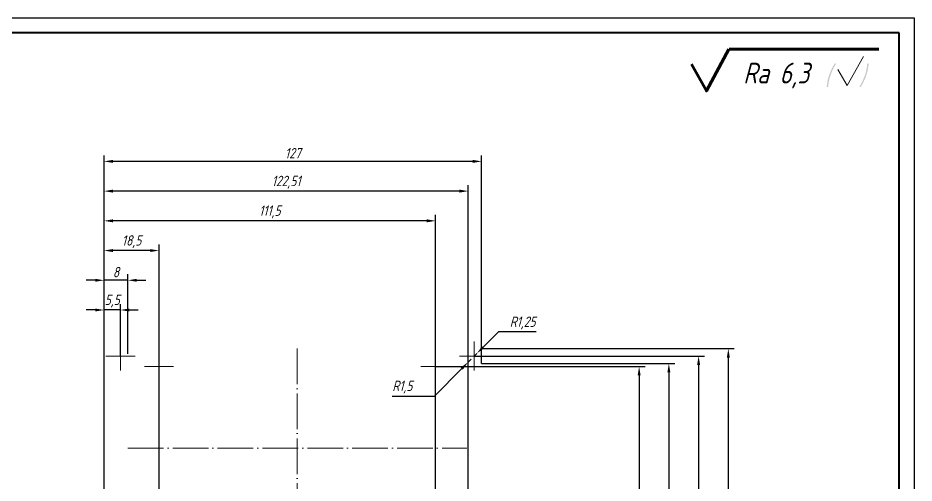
# Paper-space layout 'А1' of a CAD drawing. Header units: millimetres. Extents: x -63 to 840, y -1 to 593.
# Drawn here: x 538.7 to 840.2, y 436.7 to 593.2 of the extents above; entities that cross this region are included whole.
import ezdxf

# ---------------------------------------------------------------- set-up
doc = ezdxf.new("R2010")
doc.units = ezdxf.units.MM
doc.header["$LTSCALE"] = 0.5
doc.linetypes.add('ACAD_ISO04W100', pattern=[30, 24, -3, 0, -3])
doc.layers.get('0').update_dxf_attribs({"lineweight": 15})
for name, color, linetype in [('KONTUR', 7, 'Continuous'), ('PDF _Геометрия', 7, 'Continuous'), ('PDF _Сплошная заливка', 7, 'Continuous')]:
    doc.layers.add(name, color=color, linetype=linetype)
doc.layers.add('Основная', color=7, linetype='Continuous', lineweight=40)
doc.layers.add('штрих-пунктир', color=7, linetype='ACAD_ISO04W100', lineweight=15)
doc.styles.add('GOST type A0', font='', dxfattribs={"oblique": 15, "height": 3.5})
doc.styles.get('GOST type A0').set_extended_font_data('GOST type A')
doc.dimstyles.new('GOST type A', dxfattribs={"dimtxt": 3.5, "dimasz": 3, "dimexe": 2, "dimexo": 0, "dimgap": 1, "dimtad": 1, "dimtoh": 1, "dimtxsty": 'GOST type A0', "dimcen": 0, "dimazin": 2, "dimtfac": 1, "dimtmove": 0, "dimatfit": 3, "dimfxl": 1, "dimarcsym": 0})

# ---------------------------------------------------------------- blocks, each defined once
blk = doc.blocks.new('*D23')
at = {"color": 0, "lineweight": -2, "transparency": 16777216}
for p, q in [((567.7149852748739, 475.9577420953734), (567.7149852748739, 516.9577420954481)), ((586.2149852748939, 420.9577420953321), (586.2149852748939, 516.9577420954481)), ((583.2149852748939, 514.9577420954481), (570.7149852748739, 514.9577420954481))]:
    blk.add_line(p, q, dxfattribs=at)
at = {"color": 0, "transparency": 16777216}
for points in [[(570.7149852748739, 515.4577420954481), (570.7149852748739, 514.4577420954481), (567.7149852748739, 514.9577420954481)], [(583.2149852748939, 515.4577420954481), (583.2149852748939, 514.4577420954481), (586.2149852748939, 514.9577420954481)]]:
    blk.add_solid(points, dxfattribs=at)
at = {"color": 0, "transparency": 16777216, "insert": (576.9649852748839, 517.9702420954482), "char_height": 3.5, "attachment_point": 5, "style": 'GOST type A0'}
blk.add_mtext('18,5', dxfattribs=at)
blk = doc.blocks.new('*D30')
at = {"color": 0, "lineweight": -2, "transparency": 16777216}
for p, q in [((567.7149852748739, 475.9577420953734), (567.7149852748739, 526.9577420954481)), ((676.2149852749285, 524.9577420954481), (570.7149852748739, 524.9577420954481)), ((679.2149852749285, 420.9577420954388), (679.2149852749285, 526.9577420954481))]:
    blk.add_line(p, q, dxfattribs=at)
at = {"color": 0, "transparency": 16777216}
for points in [[(570.7149852748739, 525.4577420954481), (570.7149852748739, 524.4577420954481), (567.7149852748739, 524.9577420954481)], [(676.2149852749285, 525.4577420954481), (676.2149852749285, 524.4577420954481), (679.2149852749285, 524.9577420954481)]]:
    blk.add_solid(points, dxfattribs=at)
at = {"color": 0, "transparency": 16777216, "insert": (623.4649852749012, 527.9702420954482), "char_height": 3.5, "attachment_point": 5, "style": 'GOST type A0'}
blk.add_mtext('111,5', dxfattribs=at)
blk = doc.blocks.new('*D31')
at = {"color": 0, "lineweight": -2, "transparency": 16777216}
for p, q in [((567.7149852749085, 417.4578019218384), (567.7149852749085, 536.9577420954481)), ((690.2200946306752, 417.4578019219112), (690.2200946306752, 536.9577420954481)), ((687.2200946306752, 534.9577420954481), (570.7149852749085, 534.9577420954481))]:
    blk.add_line(p, q, dxfattribs=at)
at = {"color": 0, "transparency": 16777216}
for points in [[(570.7149852749085, 535.4577420954481), (570.7149852749085, 534.4577420954481), (567.7149852749085, 534.9577420954481)], [(687.2200946306752, 535.4577420954481), (687.2200946306752, 534.4577420954481), (690.2200946306752, 534.9577420954481)]]:
    blk.add_solid(points, dxfattribs=at)
at = {"color": 0, "transparency": 16777216, "insert": (628.9675399527919, 537.9702420954482), "char_height": 3.5, "attachment_point": 5, "style": 'GOST type A0'}
blk.add_mtext('122,51', dxfattribs=at)
blk = doc.blocks.new('*D32')
at = {"color": 0, "lineweight": -2, "transparency": 16777216}
for p, q in [((567.7149852748739, 475.9577420953734), (567.7149852748739, 546.9577420954481)), ((694.7149852748739, 476.9577420954479), (694.7149852748739, 546.9577420954481)), ((691.7149852748739, 544.9577420954481), (570.7149852748739, 544.9577420954481))]:
    blk.add_line(p, q, dxfattribs=at)
at = {"color": 0, "transparency": 16777216}
for points in [[(570.7149852748739, 545.4577420954481), (570.7149852748739, 544.4577420954481), (567.7149852748739, 544.9577420954481)], [(691.7149852748739, 545.4577420954481), (691.7149852748739, 544.4577420954481), (694.7149852748739, 544.9577420954481)]]:
    blk.add_solid(points, dxfattribs=at)
at = {"color": 0, "transparency": 16777216, "insert": (631.2149852748739, 547.7077420954481), "char_height": 3.5, "attachment_point": 5, "style": 'GOST type A0'}
blk.add_mtext('127', dxfattribs=at)
blk = doc.blocks.new('*D35')
at = {"color": 0, "lineweight": -2, "transparency": 16777216}
for p, q in [((564.7149852748721, 494.9577420954481), (561.7149852748721, 494.9577420954481)), ((567.7149852748721, 479.4577420953715), (567.7149852748721, 496.9577420954481)), ((573.2149852748721, 494.9577420954481), (567.7149852748721, 494.9577420954481)), ((573.2149852748721, 479.4577420953752), (573.2149852748721, 496.9577420954481)), ((576.2149852748721, 494.9577420954481), (579.2149852748721, 494.9577420954481))]:
    blk.add_line(p, q, dxfattribs=at)
at = {"color": 0, "transparency": 16777216}
for points in [[(564.7149852748721, 495.4577420954481), (564.7149852748721, 494.4577420954481), (567.7149852748721, 494.9577420954481)], [(576.2149852748721, 495.4577420954481), (576.2149852748721, 494.4577420954481), (573.2149852748721, 494.9577420954481)]]:
    blk.add_solid(points, dxfattribs=at)
at = {"color": 0, "transparency": 16777216, "insert": (570.4649852748721, 497.9702420954481), "char_height": 3.5, "attachment_point": 5, "style": 'GOST type A0'}
blk.add_mtext('5,5', dxfattribs=at)
blk = doc.blocks.new('*D41')
at = {"color": 0, "lineweight": -2, "transparency": 16777216}
for p, q in [((679.214985274896, 475.9577420954391), (749.7149852749567, 475.9577420954391)), ((747.7149852749567, 472.9577420954391), (747.7149852749567, 337.957742095439)), ((679.2149852749815, 334.957742095439), (749.7149852749567, 334.957742095439))]:
    blk.add_line(p, q, dxfattribs=at)
at = {"color": 0, "transparency": 16777216}
for points in [[(747.2149852749567, 472.9577420954391), (748.2149852749567, 472.9577420954391), (747.7149852749567, 475.9577420954391)], [(747.2149852749567, 337.957742095439), (748.2149852749567, 337.957742095439), (747.7149852749567, 334.957742095439)]]:
    blk.add_solid(points, dxfattribs=at)
at = {"color": 0, "transparency": 16777216, "insert": (744.9649852749567, 405.4577420954387), "char_height": 3.5, "attachment_point": 5, "rotation": 90, "style": 'GOST type A0'}
blk.add_mtext('141', dxfattribs=at)
blk = doc.blocks.new('*D42')
at = {"color": 0, "lineweight": -2, "transparency": 16777216}
for p, q in [((694.7149852748742, 476.9577420954482), (759.7149852749567, 476.9577420954482)), ((757.7149852749567, 473.9577420954482), (757.7149852749567, 337.9577420954481)), ((694.7149852749596, 334.9577420954481), (759.7149852749567, 334.9577420954481))]:
    blk.add_line(p, q, dxfattribs=at)
at = {"color": 0, "transparency": 16777216}
for points in [[(757.2149852749567, 473.9577420954482), (758.2149852749567, 473.9577420954482), (757.7149852749567, 476.9577420954482)], [(757.2149852749567, 337.9577420954481), (758.2149852749567, 337.9577420954481), (757.7149852749567, 334.9577420954481)]]:
    blk.add_solid(points, dxfattribs=at)
at = {"color": 0, "transparency": 16777216, "insert": (754.9649852749567, 405.9577420954478), "char_height": 3.5, "attachment_point": 5, "rotation": 90, "style": 'GOST type A0'}
blk.add_mtext('142', dxfattribs=at)
blk = doc.blocks.new('*D43')
at = {"color": 0, "lineweight": -2, "transparency": 16777216}
for p, q in [((692.2149852748723, 479.4577420954463), (769.7149852749568, 479.4577420954463)), ((767.7149852749567, 476.4577420954463), (767.7149852749567, 337.9577420954482)), ((692.2149852748723, 334.9577420954482), (769.7149852749568, 334.9577420954482))]:
    blk.add_line(p, q, dxfattribs=at)
at = {"color": 0, "transparency": 16777216}
for points in [[(767.2149852749567, 476.4577420954463), (768.2149852749568, 476.4577420954463), (767.7149852749567, 479.4577420954463)], [(767.2149852749567, 337.9577420954482), (768.2149852749568, 337.9577420954482), (767.7149852749567, 334.9577420954482)]]:
    blk.add_solid(points, dxfattribs=at)
at = {"color": 0, "transparency": 16777216, "insert": (764.7024852749566, 407.2077420954469), "char_height": 3.5, "attachment_point": 5, "rotation": 90, "style": 'GOST type A0'}
blk.add_mtext('144,5', dxfattribs=at)
blk = doc.blocks.new('*D44')
at = {"color": 0, "lineweight": -2, "transparency": 16777216}
for p, q in [((694.7149852748705, 481.9577420954482), (779.7149852749576, 481.9577420954482)), ((777.7149852749576, 478.9577420954482), (777.7149852749576, 337.9577420954481)), ((694.7149852749596, 334.9577420954481), (779.7149852749576, 334.9577420954481))]:
    blk.add_line(p, q, dxfattribs=at)
at = {"color": 0, "transparency": 16777216}
for points in [[(777.2149852749576, 478.9577420954482), (778.2149852749576, 478.9577420954482), (777.7149852749576, 481.9577420954482)], [(777.2149852749576, 337.9577420954481), (778.2149852749576, 337.9577420954481), (777.7149852749576, 334.9577420954481)]]:
    blk.add_solid(points, dxfattribs=at)
at = {"color": 0, "transparency": 16777216, "insert": (774.9649852749575, 408.4577420954478), "char_height": 3.5, "attachment_point": 5, "rotation": 90, "style": 'GOST type A0'}
blk.add_mtext('147', dxfattribs=at)
blk = doc.blocks.new('*D85')
at = {"color": 0, "lineweight": -2, "transparency": 16777216}
for p, q in [((567.7149852748721, 480.2077420954536), (567.7149852748721, 506.9577420954481)), ((575.7149852748703, 480.2077420954536), (575.7149852748703, 506.9577420954481)), ((564.7149852748721, 504.9577420954481), (561.7149852748721, 504.9577420954481)), ((575.7149852748703, 504.9577420954481), (567.7149852748721, 504.9577420954481)), ((578.7149852748703, 504.9577420954481), (581.7149852748703, 504.9577420954481))]:
    blk.add_line(p, q, dxfattribs=at)
at = {"color": 0, "transparency": 16777216}
for points in [[(564.7149852748721, 505.4577420954481), (564.7149852748721, 504.4577420954481), (567.7149852748721, 504.9577420954481)], [(578.7149852748703, 505.4577420954481), (578.7149852748703, 504.4577420954481), (575.7149852748703, 504.9577420954481)]]:
    blk.add_solid(points, dxfattribs=at)
at = {"color": 0, "transparency": 16777216, "insert": (571.7149852748712, 507.7077420954481), "char_height": 3.5, "attachment_point": 5, "style": 'GOST type A0'}
blk.add_mtext('8', dxfattribs=at)
blk = doc.blocks.new('*D86')
at = {"color": 0, "lineweight": -2, "transparency": 16777216}
for p, q in [((691.2149852748717, 478.4577420955211), (690.1602440572777, 477.3911958171495)), ((678.909671069608, 466.0147021811835), (688.0507616220899, 475.2581032604061)), ((664.5924203213458, 466.0147021811836), (678.909671069608, 466.0147021811835))]:
    blk.add_line(p, q, dxfattribs=at)
at = {"color": 0, "transparency": 16777216}
blk.add_solid([(687.695246195966, 475.6096836662708), (688.4062770482138, 474.9065228545415), (690.1602440572777, 477.3911958171495)], dxfattribs=at)
at = {"color": 0, "transparency": 16777216, "insert": (668.0613314081004, 469.0272021811835), "char_height": 3.5, "attachment_point": 5, "style": 'GOST type A0'}
blk.add_mtext('R1,5', dxfattribs=at)
blk = doc.blocks.new('*D87')
at = {"color": 0, "lineweight": -2, "transparency": 16777216}
for p, q in [((700.4361871512, 487.5957234145839), (695.2354377404841, 482.4476195015322)), ((713.1240093247092, 487.5957234145839), (700.4361871512, 487.5957234145839)), ((692.2149852748698, 479.457742095523), (693.1033536471093, 480.3371178031727))]:
    blk.add_line(p, q, dxfattribs=at)
at = {"color": 0, "transparency": 16777216}
blk.add_solid([(694.8836874574242, 482.802966850428), (695.5871880235441, 482.0922721526364), (693.1033536471093, 480.3371178031727)], dxfattribs=at)
at = {"color": 0, "transparency": 16777216, "insert": (708.5300982379547, 490.608223414584), "char_height": 3.5, "attachment_point": 5, "style": 'GOST type A0'}
blk.add_mtext('R1,25', dxfattribs=at)

psp = doc.layouts.new('А1')

# ---------------------------------------------------------------- hatches: boundary and pattern name
at = {"layer": 'PDF _Сплошная заливка', "transparency": 33554559}
for points in [[(813.782426941792, 577.9202966825246), (813.8331998030785, 577.8948615353643), (813.8586377274928, 577.8440946359515), (813.8840756519071, 577.8440946359515), (813.9094105887793, 577.8186594887911), (813.9094105887793, 577.7424574422189), (813.8840756519071, 577.6662553956457), (813.8586377274928, 577.615488496233), (813.8586377274928, 577.5900533490726), (813.8077618786642, 577.5392864496598), (813.7569890173777, 577.4630844030867), (813.7062161561057, 577.3614472093536), (813.6300053704194, 577.2344782633677), (813.5537945847186, 577.0820741702223), (813.4521458746035, 576.929670077076), (813.3759350889172, 576.7518308367698), (813.3504971645029, 576.7264990845174), (813.3251622276307, 576.6756287901976), (813.2742863788021, 576.5740949913711), (813.2235135175156, 576.4724577976385), (813.121864807415, 576.3200537044922), (813.071091946143, 576.1676496113469), (812.9694432360279, 575.9644786187882), (812.8677945259128, 575.7866393784816), (812.6391621688394, 575.3040953467917), (812.6391621688394, 575.3040953467917), (812.6391621688394, 575.2533284473784), (812.6138272319672, 575.2024581530582), (812.5883893075529, 575.1516912536454), (812.5121785218666, 574.9992871605), (812.4614056605656, 574.872318214514), (812.2835461647787, 574.3896707879162), (812.1056866689628, 573.9324585084782), (812.1056866689628, 573.9071267562258), (812.1056866689628, 573.8816916090655), (812.080248744563, 573.8309247096527), (812.0549138076908, 573.7800544153324), (812.0294758832765, 573.6785206165068), (812.0040379588477, 573.5768834227733), (811.9787030220045, 573.4752462290407), (811.9278271731614, 573.3482772830548), (811.8770543118894, 573.1958731899094), (811.8516163874751, 573.0689042439235), (811.7500706649166, 572.7386609104719), (811.6738598792158, 572.4085209719269), (811.597649093515, 572.0782776384744), (811.597649093515, 572.052842491315), (811.597649093515, 572.0020755919022), (811.5722111691007, 571.9258735453291), (811.5467732446864, 571.8242363515965), (811.5214383078287, 571.6718322584502), (811.4960003834144, 571.5448633124643), (811.4705624590001, 571.3671274670651), (811.4451245345713, 571.1638530795999), (811.368913748885, 570.7066408001615), (811.368913748885, 570.2748636678839), (811.3435788120128, 570.1986616213117), (811.318140887613, 570.1733298690583), (811.318140887613, 570.1224595747385), (811.2673680263265, 570.0716926753257), (811.1911572406402, 570.0209257759125), (811.1911572406402, 570.0209257759125), (811.1402813917971, 569.9954906287526), (811.0640706061108, 569.9700554815927), (811.0132977448243, 569.9447237293393), (810.9878598204245, 569.9447237293393), (810.9625248835523, 569.9700554815927), (810.9116490347092, 569.9700554815927), (810.8863140978515, 569.9954906287526), (810.8863140978515, 569.9954906287526), (810.8608761734372, 570.0209257759125), (810.8354382490229, 570.0462575281654), (810.8354382490229, 570.1224595747385), (810.8354382490229, 570.1478947218989), (810.8354382490229, 570.1733298690583), (810.8354382490229, 570.2240967684711), (810.8354382490229, 570.2748636678839), (810.8608761734372, 570.351065714458), (810.8608761734372, 570.4527029081905), (810.8863140978515, 570.5796718541765), (810.8863140978515, 570.7066408001615), (810.9116490347092, 570.8337131410549), (810.937086959138, 570.9606820870408), (810.9878598204245, 571.2909254204928), (811.0387356692386, 571.6210653590374), (811.0895085305251, 572.0020755919022), (811.1911572406402, 572.5100547707525), (811.2419301019122, 572.7640960576314), (811.318140887613, 572.9672670501905), (811.368913748885, 573.1704380427491), (811.4197895977136, 573.3228421358954), (811.597649093515, 573.9324585084782), (811.597649093515, 573.9324585084782), (811.6229840303872, 573.9578936556386), (811.6229840303872, 573.983328802799), (811.6484219548015, 574.0086605550514), (811.6738598792158, 574.110297748784), (811.7246327405023, 574.2627018419303), (811.8008435261886, 574.440437687329), (811.8770543118894, 574.6437120747955), (811.9787030220045, 574.872318214514), (812.080248744563, 575.1262561064859), (812.2073353790779, 575.4056291456172), (812.3343190260507, 575.7104373319094), (812.4867405974378, 576.0406806653609), (812.6391621688394, 576.3454888516526), (812.8170216646408, 576.701063937357), (812.9948811604277, 577.0313072708095), (813.1980755931158, 577.386882356514), (813.4267079501892, 577.7424574422189), (813.4267079501892, 577.7424574422189), (813.4521458746035, 577.7933277365387), (813.4775837990178, 577.8186594887911), (813.5283566603043, 577.8694263882039), (813.5537945847186, 577.8694263882039), (813.5791295215763, 577.8948615353643), (813.6553403072771, 577.9202966825246), (813.731551092978, 577.9202966825246), (813.731551092978, 577.9202966825246)], [(824.8335058052776, 577.9202966825246), (824.8588407421498, 577.8948615353643), (824.8588407421498, 577.8694263882039), (824.8842786665496, 577.8440946359515), (824.9097165909784, 577.8186594887911), (824.9350515278361, 577.7424574422189), (824.9350515278361, 577.7171256899655), (824.9350515278361, 577.6662553956457), (824.9350515278361, 577.5392864496598), (824.9097165909784, 577.4123175036739), (824.8842786665496, 577.2344782633677), (824.8588407421498, 577.056639023062), (824.8335058052776, 576.828032883343), (824.782629956449, 576.5740949913711), (824.731857095177, 576.2947219522398), (824.6810842338905, 575.9899137659481), (824.6302083850619, 575.6596704324966), (824.5539975993611, 575.3548622462044), (824.4523488892605, 574.9992871605), (824.3761381035597, 574.6437120747955), (824.2491544565869, 574.2880335941836), (824.1475057464718, 573.9324585084782), (824.1475057464718, 573.9071267562258), (824.1221708096141, 573.8562564619056), (824.0712949607855, 573.7292875159196), (824.020522099499, 573.6023185699337), (823.9443113138127, 573.424479329628), (823.8935384525262, 573.2213083370689), (823.7918897424111, 572.9927021973504), (823.6902410323105, 572.7386609104719), (823.5632573853231, 572.4592878713397), (823.4108358139506, 572.1799148322079), (823.2837491794212, 571.8496714987559), (823.1059926711764, 571.5195315602114), (822.9281331753605, 571.1892882267603), (822.7502736795591, 570.8337131410549), (822.5470792469, 570.478034660443), (822.3437818266698, 570.1224595747385), (822.3183439022555, 570.1224595747385), (822.3183439022555, 570.0971278224856), (822.267571040969, 570.0462575281654), (822.216798179697, 569.9954906287526), (822.1913602552827, 569.9954906287526), (822.1659223308684, 569.9700554815927), (822.1151494695819, 569.9700554815927), (822.0389386838956, 569.9447237293393), (822.0135007594668, 569.9447237293393), (821.9881658226091, 569.9700554815927), (821.9372899737805, 569.9700554815927), (821.8865171125085, 570.0209257759125), (821.8865171125085, 570.0209257759125), (821.8610791880942, 570.0462575281654), (821.8610791880942, 570.1224595747385), (821.8865171125085, 570.1986616213117), (821.9119550369082, 570.2748636678839), (821.9119550369082, 570.2748636678839), (821.9627278981948, 570.3257339622046), (822.0135007594668, 570.4018326138707), (822.0643766083099, 570.5034698076033), (822.1405873939962, 570.6304387535893), (822.216798179697, 570.7828428467346), (822.3183439022555, 570.9352469398809), (822.3946576754984, 571.1130861801871), (822.3946576754984, 571.1130861801871), (822.3946576754984, 571.1130861801871), (822.4454305367849, 571.1892882267603), (822.4962033980569, 571.2654902733325), (822.5470792469, 571.3924592193184), (822.6232900325863, 571.5448633124643), (822.6995008182726, 571.6972674056105), (822.8010465408311, 571.9004383981687), (822.8772573265319, 572.0782776384744), (823.1059926711764, 572.5609250650723), (823.2075383937349, 572.7895312047917), (823.2837491794212, 572.9927021973504), (823.3853978895363, 573.2466400893222), (823.5378194609234, 573.6023185699337), (823.6394681710385, 573.9324585084782), (823.6394681710385, 573.9324585084782), (823.6394681710385, 573.9578936556386), (823.6648031078962, 574.0340957022117), (823.6902410323105, 574.0848626016245), (823.7156789567248, 574.1610646481968), (823.741013893597, 574.2627018419303), (823.7918897424111, 574.3896707879162), (823.8172246792833, 574.5166397339021), (823.8681005281264, 574.6437120747955), (823.8935384525262, 574.7706810207806), (823.9950841750847, 575.1009243542326), (824.0712949607855, 575.4310642927771), (824.1475057464718, 575.7866393784816), (824.1475057464718, 575.7866393784816), (824.1475057464718, 575.812074525642), (824.1729436709006, 575.8628414250547), (824.1983815953149, 575.9644786187882), (824.1983815953149, 576.0914475647737), (824.2491544565869, 576.2185199056667), (824.2491544565869, 576.3709239988129), (824.3253652422732, 576.701063937357), (824.3761381035597, 577.1582762167945), (824.401576027974, 577.615488496233), (824.4270139523883, 577.6916905428061), (824.4270139523883, 577.6916905428061), (824.4523488892605, 577.7424574422189), (824.4777868136748, 577.7933277365387), (824.5539975993611, 577.8440946359515), (824.5539975993611, 577.8440946359515), (824.6047704606476, 577.8948615353643), (824.6810842338905, 577.9202966825246), (824.7572950195913, 577.9202966825246), (824.8080678808633, 577.9202966825246)]]:
    psp.add_hatch(color=256, dxfattribs=at).paths.add_polyline_path(points)

# ---------------------------------------------------------------- linework, layer by layer
for p, q in [((573.2149852748737, 474.5577420954467), (573.2149852748705, 484.3577420954459)), ((692.2149852748737, 474.5577420954467), (692.2149852748705, 484.357742095446)), ((568.3149852748716, 479.4577420954463), (578.1149852748727, 479.4577420954463)), ((586.2149852748955, 471.0577420954394), (586.2149852748923, 480.8577420954387)), ((679.2149852748973, 471.0577420954394), (679.2149852748942, 480.8577420954387)), ((687.3149852748716, 479.4577420954463), (697.1149852748727, 479.4577420954463)), ((581.3149852748934, 475.957742095439), (591.1149852748945, 475.957742095439)), ((674.3149852748952, 475.9577420954391), (684.1149852748963, 475.9577420954391))]:
    psp.add_line(p, q)
at = {"layer": 'KONTUR'}
for p, q in [((-0.7929342051049844, 593.2306929518563), (840.2070657948959, 593.2306929518561)), ((840.2070657948959, 593.2306929518563), (840.207065794895, -0.7693070481437303))]:
    psp.add_line(p, q, dxfattribs=at)
at = {"layer": 'PDF _Геометрия', "lineweight": 60}
for points in [[(765.3369935891728, 577.6923010853454), (770.3378629564154, 568.6922913920732), (777.9392709041908, 582.6922720055279)], [(778.0393748010733, 582.6922720055279), (828.3485861393178, 582.6922720055279)]]:
    psp.add_lwpolyline(points, dxfattribs=at)
at = {"layer": 'PDF _Геометрия', "lineweight": 20}
psp.add_lwpolyline([(814.5460796119746, 575.8445405264883), (817.6467257267227, 570.4445347105252), (823.2477035375355, 580.2444074055452)], dxfattribs=at)
at = {"layer": 'Основная'}
for p, q in [((835.2070657948959, 588.2306929518563), (19.20706579489547, 588.2306929518563)), ((835.207065794895, 4.23069295185627), (835.2070657948959, 588.2306929518561))]:
    psp.add_line(p, q, dxfattribs=at)
at = {"layer": 'штрих-пунктир'}
for p, q in [((632.7149852748703, 481.9577420954116), (632.7149852748703, 417.4578019219114)), ((575.7149852748721, 448.4577420953879), (689.7149852748703, 448.4577420953879))]:
    psp.add_line(p, q, dxfattribs=at)

# ---------------------------------------------------------------- texts
at = {"insert": (782.7123830365008, 578.1749946897428), "char_height": 7, "attachment_point": 1, "style": 'GOST type A0'}
psp.add_mtext_dynamic_manual_height_columns('Ra 6,3', width=46.57320714327034, gutter_width=50, heights=[0], dxfattribs=at)

# ---------------------------------------------------------------- dimensions: what is measured, and where the dimension line sits
for base, p1, p2, picture, middle in [((567.7149852748739, 544.9577420954481), (694.7149852748739, 476.9577420954479), (567.7149852748739, 475.9577420953734), '*D32', (631.2149852748739, 547.7077420954481)), ((567.7149852749085, 534.9577420954481), (690.2200946306752, 417.4578019219112), (567.7149852749085, 417.4578019218384), '*D31', (628.9675399527919, 537.9702420954482)), ((567.7149852748739, 524.9577420954481), (679.2149852749285, 420.9577420954388), (567.7149852748739, 475.9577420953734), '*D30', (623.4649852749012, 527.9702420954482)), ((567.7149852748739, 514.9577420954481), (586.2149852748939, 420.9577420953321), (567.7149852748739, 475.9577420953734), '*D23', (576.9649852748839, 517.9702420954482))]:
    dim = psp.add_linear_dim(base=base, p1=p1, p2=p2, dimstyle='GOST type A')
    dim.commit()
    dim.dimension.update_dxf_attribs({"geometry": picture, "text_midpoint": middle})
dim = psp.add_linear_dim(base=(567.7149852748721, 504.9577420954481), p1=(575.7149852748703, 480.2077420954536), p2=(567.7149852748721, 480.2077420954536), dimstyle='GOST type A', override={"dimlfac": -1})
dim.commit()
dim.dimension.update_dxf_attribs({"geometry": '*D85', "text_midpoint": (571.7149852748712, 504.9577420954481), "dimtype": 160})
dim = psp.add_linear_dim(base=(567.7149852748721, 494.9577420954481), p1=(573.2149852748721, 479.4577420953752), p2=(567.7149852748721, 479.4577420953715), dimstyle='GOST type A')
dim.commit()
dim.dimension.update_dxf_attribs({"geometry": '*D35', "text_midpoint": (570.4649852748721, 494.9577420954481), "dimtype": 160})
for center, mpoint, picture, middle in [((692.2149852748698, 479.457742095523), (693.1033536471093, 480.3371178031727), '*D87', (708.5300982379547, 487.595723414584)), ((691.2149852748717, 478.4577420955211), (690.1602440572777, 477.3911958171495), '*D86', (668.0613314081004, 466.0147021811835))]:
    dim = psp.add_radius_dim(center=center, mpoint=mpoint, dimstyle='GOST type A', override={"dimlfac": -1})
    dim.commit()
    dim.dimension.update_dxf_attribs({"geometry": picture, "text_midpoint": middle, "dimtype": 164})
for base, p1, p2, picture, middle in [((767.7149852749567, 334.9577420954482), (692.2149852748721, 479.4577420954461), (692.2149852748721, 334.9577420954481), '*D43', (764.7024852749566, 407.2077420954469)), ((777.7149852749576, 334.9577420954481), (694.7149852748703, 481.9577420954479), (694.7149852749594, 334.9577420954479), '*D44', (774.9649852749575, 408.4577420954478)), ((757.7149852749567, 334.9577420954481), (694.7149852748739, 476.9577420954479), (694.7149852749594, 334.9577420954479), '*D42', (754.9649852749567, 405.9577420954478)), ((747.7149852749567, 334.957742095439), (679.2149852748958, 475.9577420954388), (679.2149852749812, 334.9577420954388), '*D41', (744.9649852749567, 405.4577420954387))]:
    dim = psp.add_linear_dim(base=base, p1=p1, p2=p2, angle=90, dimstyle='GOST type A')
    dim.commit()
    dim.dimension.update_dxf_attribs({"geometry": picture, "text_midpoint": middle})

doc.saveas('drawing.dxf')
